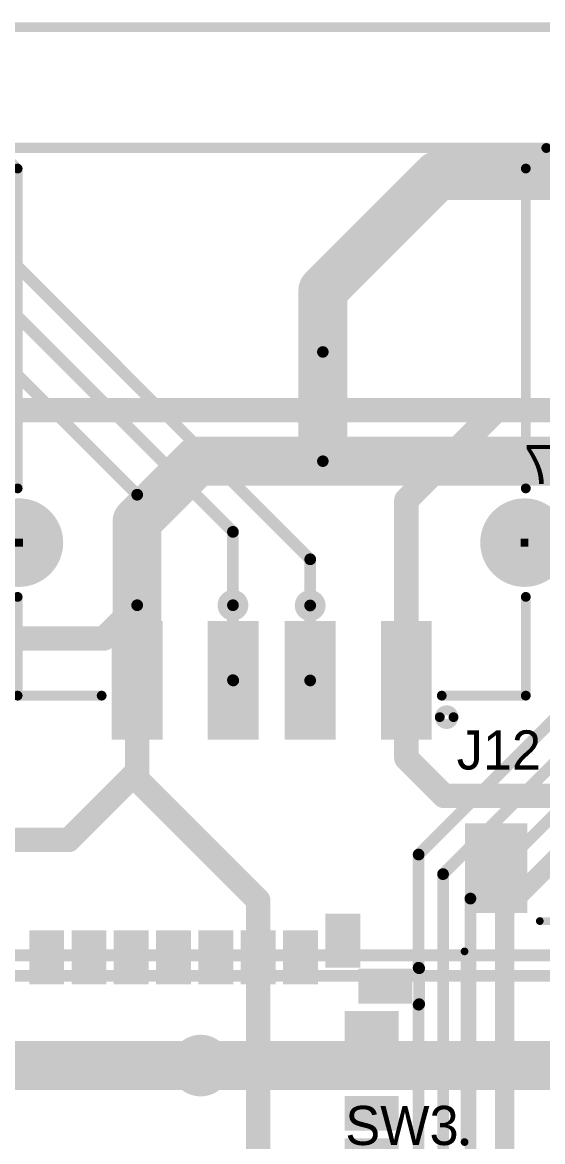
# Model space of a CAD drawing. Header units: millimetres. Extents: x 0.85 to 4.91, y 0.77 to 5.15.
# Drawn here: x 3.355 to 3.887, y 3.983 to 5.128 of the extents above; entities that cross this region are included whole.
import ezdxf

# ---------------------------------------------------------------- set-up
doc = ezdxf.new("R2010")
doc.units = ezdxf.units.MM
doc.header["$MEASUREMENT"] = 0
for name, color, linetype in [('BottomLayer', 5, 'Continuous'), ('BottomOverlay', 54, 'Continuous'), ('BottomPaste', 16, 'Continuous'), ('BottomSolder', 6, 'Continuous'), ('Mechanical1', 6, 'Continuous'), ('Mechanical2', 216, 'Continuous'), ('MultiLayer', 9, 'Continuous'), ('PadHoleLayer', 156, 'Continuous'), ('TopLayer', 1, 'Continuous'), ('TopOverlay', 2, 'Continuous'), ('TopPaste', 8, 'Continuous'), ('TopSolder', 216, 'Continuous'), ('ViaHoleLayer', 16, 'Continuous')]:
    doc.layers.add(name, color=color, linetype=linetype)

# ---------------------------------------------------------------- blocks, each defined once
blk = doc.blocks.new('S5P4418_B_8')
at = {"layer": 'BottomLayer'}
for points in [[(0.9881889, 0.997315), (0.9881889, 1.044559), (0.9606299, 0.997315), (0.9606299, 1.044559)], [(0.6574803, 1.027559), (0.6574803, 0.980315), (0.6850393, 1.027559), (0.6850393, 0.980315)], [(0.7007874, 1.027559), (0.7007874, 0.980315), (0.7283464, 1.027559), (0.7283464, 0.980315)], [(0.7440945, 1.027559), (0.7440945, 0.980315), (0.7716535, 1.027559), (0.7716535, 0.980315)], [(0.7874015, 1.027559), (0.7874015, 0.980315), (0.8149605, 1.027559), (0.8149605, 0.980315)], [(0.8307087, 1.027559), (0.8307087, 0.980315), (0.8582677, 1.027559), (0.8582677, 0.980315)], [(0.8740157, 1.027559), (0.8740157, 0.980315), (0.9015747, 1.027559), (0.9015747, 0.980315)], [(0.9173229, 1.027559), (0.9173229, 0.980315), (0.9448819, 1.027559), (0.9448819, 0.980315)], [(1.041559, 0.9881889), (0.994315, 0.9881889), (1.041559, 0.9606299), (0.994315, 0.9606299)], [(0.980315, 0.9173228), (1.027559, 0.9173228), (0.980315, 0.9448818), (1.027559, 0.9448818)], [(0.980315, 0.8740157), (1.027559, 0.8740157), (0.980315, 0.9015747), (1.027559, 0.9015747)], [(0.980315, 0.8307086), (1.027559, 0.8307086), (0.980315, 0.8582676), (1.027559, 0.8582676)]]:
    blk.add_solid(points, dxfattribs=at)
at = {"layer": 'BottomPaste'}
for points in [[(0.9881889, 0.997315), (0.9881889, 1.044559), (0.9606299, 0.997315), (0.9606299, 1.044559)], [(0.6574803, 1.027559), (0.6574803, 0.980315), (0.6850393, 1.027559), (0.6850393, 0.980315)], [(0.7007874, 1.027559), (0.7007874, 0.980315), (0.7283464, 1.027559), (0.7283464, 0.980315)], [(0.7440945, 1.027559), (0.7440945, 0.980315), (0.7716535, 1.027559), (0.7716535, 0.980315)], [(0.7874015, 1.027559), (0.7874015, 0.980315), (0.8149605, 1.027559), (0.8149605, 0.980315)], [(0.8307087, 1.027559), (0.8307087, 0.980315), (0.8582677, 1.027559), (0.8582677, 0.980315)], [(0.8740157, 1.027559), (0.8740157, 0.980315), (0.9015747, 1.027559), (0.9015747, 0.980315)], [(0.9173229, 1.027559), (0.9173229, 0.980315), (0.9448819, 1.027559), (0.9448819, 0.980315)], [(1.041559, 0.9881889), (0.994315, 0.9881889), (1.041559, 0.9606299), (0.994315, 0.9606299)], [(0.980315, 0.9173228), (1.027559, 0.9173228), (0.980315, 0.9448818), (1.027559, 0.9448818)], [(0.980315, 0.8740157), (1.027559, 0.8740157), (0.980315, 0.9015747), (1.027559, 0.9015747)], [(0.980315, 0.8307086), (1.027559, 0.8307086), (0.980315, 0.8582676), (1.027559, 0.8582676)]]:
    blk.add_solid(points, dxfattribs=at)
at = {"layer": 'BottomSolder'}
for points in [[(0.9921889, 0.993315), (0.9921889, 1.048559), (0.9566299, 0.993315), (0.9566299, 1.048559)], [(0.6534803, 1.031559), (0.6534803, 0.976315), (0.6890393, 1.031559), (0.6890393, 0.976315)], [(0.6967874, 1.031559), (0.6967874, 0.976315), (0.7323464, 1.031559), (0.7323464, 0.976315)], [(0.7400945, 1.031559), (0.7400945, 0.976315), (0.7756535, 1.031559), (0.7756535, 0.976315)], [(0.7834015, 1.031559), (0.7834015, 0.976315), (0.8189605, 1.031559), (0.8189605, 0.976315)], [(0.8267087, 1.031559), (0.8267087, 0.976315), (0.8622677, 1.031559), (0.8622677, 0.976315)], [(0.8700157, 1.031559), (0.8700157, 0.976315), (0.9055747, 1.031559), (0.9055747, 0.976315)], [(0.9133229, 1.031559), (0.9133229, 0.976315), (0.9488819, 1.031559), (0.9488819, 0.976315)], [(1.045559, 0.9921889), (0.990315, 0.9921889), (1.045559, 0.9566299), (0.990315, 0.9566299)], [(0.976315, 0.9133228), (1.031559, 0.9133228), (0.976315, 0.9488818), (1.031559, 0.9488818)], [(0.976315, 0.8700157), (1.031559, 0.8700157), (0.976315, 0.9055747), (1.031559, 0.9055747)], [(0.976315, 0.8267086), (1.031559, 0.8267086), (0.976315, 0.8622676), (1.031559, 0.8622676)], [(0.976315, 0.7834015), (1.031559, 0.7834015), (0.976315, 0.8189605), (1.031559, 0.8189605)]]:
    blk.add_solid(points, dxfattribs=at)
blk = doc.blocks.new('87583_2010BLF_128')
at = {"layer": 'BottomSolder'}
for points in [[(-0.2626614, -0.0744724), (-0.2546614, -0.0744724), (-0.2626614, -0.0664724), (-0.2546614, -0.0664724)], [(0.2626614, -0.0664724), (0.2546614, -0.0664724), (0.2626614, -0.0744724), (0.2546614, -0.0744724)]]:
    blk.add_solid(points, dxfattribs=at)
at = {"layer": 'PadHoleLayer', "const_width": 0.0452756}
for points in [[(-0.2812992, -0.0704724, 1), (-0.2360236, -0.0704724, 1)], [(0.2360236, -0.0704724, 1), (0.2812992, -0.0704724, 1)]]:
    blk.add_lwpolyline(points, format="xyb", close=True, dxfattribs=at)
at = {"layer": 'TopLayer'}
for points in [[(-0.1598425, 0.0137796), (-0.1157481, 0.0137796), (-0.1598425, 0.1271654), (-0.1157481, 0.1271654)], [(-0.0614173, 0.0137796), (-0.0173229, 0.0137796), (-0.0614173, 0.1271654), (-0.0173229, 0.1271654)], [(0.0173229, 0.0137796), (0.0614173, 0.0137796), (0.0173229, 0.1271654), (0.0614173, 0.1271654)], [(0.1598425, 0.1271654), (0.1157481, 0.1271654), (0.1598425, 0.0137796), (0.1157481, 0.0137796)]]:
    blk.add_solid(points, dxfattribs=at)
at = {"layer": 'TopOverlay'}
for points, const_width in [([(-0.1719289, 0.108, 1), (-0.1860711, 0.108, 1)], 0.01), ([(-0.1885711, 0.108, 1), (-0.1835711, 0.108, 1)], 0.005), ([(-0.1744289, 0.108, 1), (-0.1694289, 0.108, 1)], 0.005), ([(-0.2625, 0.086, 1), (-0.2575, 0.086, 1)], 0.005), ([(-0.2625, 0.086, 1), (-0.2575, 0.086, 1)], 0.005), ([(-0.1765, 0.086, 1), (-0.1715, 0.086, 1)], 0.005), ([(0.1715, 0.086, 1), (0.1765, 0.086, 1)], 0.005), ([(0.2575, 0.086, 1), (0.2625, 0.086, 1)], 0.005), ([(0.2575, 0.086, 1), (0.2625, 0.086, 1)], 0.005), ([(-0.2625, -0.015, 1), (-0.2575, -0.015, 1)], 0.005), ([(0.2575, -0.015, 1), (0.2625, -0.015, 1)], 0.005), ([(-0.2625, -0.1259448, 1), (-0.2575, -0.1259448, 1)], 0.005), ([(0.2575, -0.1259448, 1), (0.2625, -0.1259448, 1)], 0.005), ([(-0.2625, -0.453, 1), (-0.2575, -0.453, 1)], 0.005), ([(-0.2625, -0.453, 1), (-0.2575, -0.453, 1)], 0.005), ([(0.2575, -0.453, 1), (0.2625, -0.453, 1)], 0.005), ([(0.2575, -0.453, 1), (0.2625, -0.453, 1)], 0.005), ([(-0.2835, -0.474, 1), (-0.2785, -0.474, 1)], 0.005), ([(-0.2835, -0.474, 1), (-0.2785, -0.474, 1)], 0.005), ([(0.2785, -0.474, 1), (0.2835, -0.474, 1)], 0.005), ([(0.2785, -0.474, 1), (0.2835, -0.474, 1)], 0.005)]:
    blk.add_lwpolyline(points, format="xyb", close=True, dxfattribs=dict(at, const_width=const_width))
at = {"layer": 'TopOverlay', "const_width": 0.01}
for points in [[(-0.174, 0.086), (-0.26, 0.086)], [(-0.26, 0.086), (-0.26, -0.015)], [(0.26, 0.086), (0.174, 0.086)], [(0.26, 0.086), (0.26, -0.015)], [(-0.26, -0.1259448), (-0.26, -0.453)], [(0.26, -0.1259448), (0.26, -0.453)], [(-0.26, -0.453), (-0.281, -0.474)], [(0.281, -0.474), (0.26, -0.453)], [(0.281, -0.474), (-0.281, -0.474)]]:
    blk.add_lwpolyline(points, dxfattribs=at)
at = {"layer": 'TopPaste'}
for points in [[(-0.1598425, 0.0137796), (-0.1157481, 0.0137796), (-0.1598425, 0.1271654), (-0.1157481, 0.1271654)], [(-0.0614173, 0.0137796), (-0.0173229, 0.0137796), (-0.0614173, 0.1271654), (-0.0173229, 0.1271654)], [(0.0173229, 0.0137796), (0.0614173, 0.0137796), (0.0173229, 0.1271654), (0.0614173, 0.1271654)], [(0.1598425, 0.1271654), (0.1157481, 0.1271654), (0.1598425, 0.0137796), (0.1157481, 0.0137796)]]:
    blk.add_solid(points, dxfattribs=at)
at = {"layer": 'TopSolder'}
for points in [[(-0.1638425, 0.0097796), (-0.1117481, 0.0097796), (-0.1638425, 0.1311654), (-0.1117481, 0.1311654)], [(-0.0654173, 0.0097796), (-0.0133229, 0.0097796), (-0.0654173, 0.1311654), (-0.0133229, 0.1311654)], [(0.0133229, 0.0097796), (0.0654173, 0.0097796), (0.0133229, 0.1311654), (0.0654173, 0.1311654)], [(0.1638425, 0.1311654), (0.1117481, 0.1311654), (0.1638425, 0.0097796), (0.1117481, 0.0097796)], [(-0.2626614, -0.0744724), (-0.2546614, -0.0744724), (-0.2626614, -0.0664724), (-0.2546614, -0.0664724)], [(0.2626614, -0.0664724), (0.2546614, -0.0664724), (0.2626614, -0.0744724), (0.2546614, -0.0744724)]]:
    blk.add_solid(points, dxfattribs=at)
blk = doc.blocks.new('TL3301NF160QG_TR_144')
at = {"layer": 'TopLayer'}
for points in [[(-0.1374015, 0.1165354), (-0.2208661, 0.1165354), (-0.1374015, 0.06063), (-0.2208661, 0.06063)], [(0.2208662, 0.1165354), (0.1374016, 0.1165354), (0.2208662, 0.06063), (0.1374016, 0.06063)], [(-0.1374015, -0.06063), (-0.2208661, -0.06063), (-0.1374015, -0.1165354), (-0.2208661, -0.1165354)], [(0.2208662, -0.06063), (0.1374016, -0.06063), (0.2208662, -0.1165354), (0.1374016, -0.1165354)]]:
    blk.add_solid(points, dxfattribs=at)
at = {"layer": 'TopOverlay', "const_width": 0.007874}
for points in [[(-0.101, 0.121), (0.094, 0.121)], [(-0.125, 0.043), (-0.125, -0.042)], [(0.125, 0.044), (0.125, -0.041)], [(-0.101, -0.12), (0.094, -0.12)]]:
    blk.add_lwpolyline(points, dxfattribs=at)
at = {"layer": 'TopOverlay', "const_width": 0.003937}
for points in [[(-0.1029685, 0.121, 1), (-0.0990315, 0.121, 1)], [(0.0920315, 0.121, 1), (0.0959685, 0.121, 1)], [(-0.1269685, 0.043, 1), (-0.1230315, 0.043, 1)], [(0.1230315, 0.044, 1), (0.1269685, 0.044, 1)], [(-0.1269685, -0.042, 1), (-0.1230315, -0.042, 1)], [(0.1230315, -0.041, 1), (0.1269685, -0.041, 1)], [(-0.1029685, -0.12, 1), (-0.0990315, -0.12, 1)], [(0.0920315, -0.12, 1), (0.0959685, -0.12, 1)]]:
    blk.add_lwpolyline(points, format="xyb", close=True, dxfattribs=at)
at = {"layer": 'TopPaste'}
for points in [[(-0.1374015, 0.1165354), (-0.2208661, 0.1165354), (-0.1374015, 0.06063), (-0.2208661, 0.06063)], [(0.2208662, 0.1165354), (0.1374016, 0.1165354), (0.2208662, 0.06063), (0.1374016, 0.06063)], [(-0.1374015, -0.06063), (-0.2208661, -0.06063), (-0.1374015, -0.1165354), (-0.2208661, -0.1165354)], [(0.2208662, -0.06063), (0.1374016, -0.06063), (0.2208662, -0.1165354), (0.1374016, -0.1165354)]]:
    blk.add_solid(points, dxfattribs=at)
at = {"layer": 'TopSolder'}
for points in [[(-0.1334015, 0.1205354), (-0.2248661, 0.1205354), (-0.1334015, 0.05663), (-0.2248661, 0.05663)], [(0.2248662, 0.1205354), (0.1334016, 0.1205354), (0.2248662, 0.05663), (0.1334016, 0.05663)], [(-0.1334015, -0.05663), (-0.2248661, -0.05663), (-0.1334015, -0.1205354), (-0.2248661, -0.1205354)], [(0.2248662, -0.05663), (0.1334016, -0.05663), (0.2248662, -0.1205354), (0.1334016, -0.1205354)]]:
    blk.add_solid(points, dxfattribs=at)

msp = doc.modelspace()

# ---------------------------------------------------------------- linework, layer by layer
at = {"layer": 'BottomLayer'}
for points, const_width in [([(3.345252, 4.882748), (3.6490315, 4.5789685)], 0.012), ([(3.3198425, 4.8571575), (3.57, 4.607)], 0.012), ([(3.2854331, 4.8315669), (3.472, 4.645)], 0.012), ([(3.662, 4.6792756), (3.662, 4.791)], 0.05), ([(3.662, 4.6792756), (3.999, 4.6792756)], 0.05), ([(3.472, 4.532), (3.472, 4.645)], 0.012), ([(3.57, 4.532), (3.57, 4.607)], 0.012), ([(3.76, 4.277), (4.0758268, 4.5928268)], 0.012), ([(3.6490315, 4.5317087), (3.6490315, 4.5789685)], 0.012), ([(3.438, 4.498), (3.472, 4.532)], 0.025), ([(3.472, 4.354), (3.472, 4.532)], 0.025), ([(3.218, 4.498), (3.438, 4.498)], 0.025), ([(3.848, 4.2206872), (4.034, 4.4066872)], 0.02), ([(3.785, 4.257), (3.907, 4.379)], 0.012), ([(3.813, 4.232), (3.959, 4.378)], 0.012), ([(3.472, 4.354), (3.5957952, 4.2302048)], 0.025), ([(3.76, 4.1613044), (3.76, 4.277)], 0.012), ([(3.785, 3.0836536), (3.785, 4.257)], 0.012), ([(3.5957952, 4.171937), (3.5957952, 4.2302048)], 0.025), ([(3.813, 3.057), (3.813, 4.232)], 0.012), ([(3.848, 3.027), (3.848, 4.2206872)], 0.02), ([(3.5957952, 3.8542048), (3.5957952, 4.171937)], 0.025), ([(3.76, 4.1613044), (3.7605591, 4.1607453)], 0.012), ([(3.7605591, 4.1240735), (3.7605591, 4.1607453)], 0.012), ([(3.76, 4.1235144), (3.7605591, 4.1240735)], 0.012), ([(3.76, 3.111), (3.76, 4.1235144)], 0.012), ([(2.0739764, 4.0612519), (3.537, 4.0612519)], 0.05)]:
    msp.add_lwpolyline(points, dxfattribs=dict(at, const_width=const_width))
for points, const_width in [([(3.6495, 4.791, 1), (3.6745, 4.791, 1)], 0.025), ([(3.654126, 4.791, 1), (3.669874, 4.791, 1)], 0.015748), ([(3.6495, 4.6792756, 1), (3.6745, 4.6792756, 1)], 0.025), ([(3.6495, 4.6792756, 1), (3.6745, 4.6792756, 1)], 0.025), ([(3.654126, 4.6792756, 1), (3.669874, 4.6792756, 1)], 0.015748), ([(3.469, 4.645, 1), (3.475, 4.645, 1)], 0.006), ([(3.469, 4.645, 1), (3.475, 4.645, 1)], 0.006), ([(3.567, 4.607, 1), (3.573, 4.607, 1)], 0.006), ([(3.567, 4.607, 1), (3.573, 4.607, 1)], 0.006), ([(3.6460315, 4.5789685, 1), (3.6520315, 4.5789685, 1)], 0.006), ([(3.6460315, 4.5789685, 1), (3.6520315, 4.5789685, 1)], 0.006), ([(3.464126, 4.532, 1), (3.479874, 4.532, 1)], 0.015748), ([(3.46575, 4.532, 1), (3.47825, 4.532, 1)], 0.0125), ([(3.46575, 4.532, 1), (3.47825, 4.532, 1)], 0.0125), ([(3.562126, 4.532, 1), (3.577874, 4.532, 1)], 0.015748), ([(3.6411575, 4.5317087, 1), (3.6569055, 4.5317087, 1)], 0.015748), ([(3.469, 4.532, 1), (3.475, 4.532, 1)], 0.006), ([(3.567, 4.532, 1), (3.573, 4.532, 1)], 0.006), ([(3.6460315, 4.5317087, 1), (3.6520315, 4.5317087, 1)], 0.006), ([(3.43175, 4.498, 1), (3.44425, 4.498, 1)], 0.0125), ([(3.43175, 4.498, 1), (3.44425, 4.498, 1)], 0.0125), ([(3.46575, 4.354, 1), (3.47825, 4.354, 1)], 0.0125), ([(3.46575, 4.354, 1), (3.47825, 4.354, 1)], 0.0125), ([(3.757, 4.277, 1), (3.763, 4.277, 1)], 0.006), ([(3.757, 4.277, 1), (3.763, 4.277, 1)], 0.006), ([(3.782, 4.257, 1), (3.788, 4.257, 1)], 0.006), ([(3.782, 4.257, 1), (3.788, 4.257, 1)], 0.006), ([(3.5895452, 4.2302048, 1), (3.6020452, 4.2302048, 1)], 0.0125), ([(3.5895452, 4.2302048, 1), (3.6020452, 4.2302048, 1)], 0.0125), ([(3.81, 4.232, 1), (3.816, 4.232, 1)], 0.006), ([(3.81, 4.232, 1), (3.816, 4.232, 1)], 0.006), ([(3.843, 4.2206872, 1), (3.853, 4.2206872, 1)], 0.01), ([(3.843, 4.2206872, 1), (3.853, 4.2206872, 1)], 0.01), ([(3.5895452, 4.171937, 1), (3.6020452, 4.171937, 1)], 0.0125), ([(3.5895452, 4.171937, 1), (3.6020452, 4.171937, 1)], 0.0125), ([(3.757, 4.1613044, 1), (3.763, 4.1613044, 1)], 0.006), ([(3.757, 4.1613044, 1), (3.763, 4.1613044, 1)], 0.006), ([(3.7575591, 4.1607453, 1), (3.7635591, 4.1607453, 1)], 0.006), ([(3.7575591, 4.1607453, 1), (3.7635591, 4.1607453, 1)], 0.006), ([(3.757, 4.1235144, 1), (3.763, 4.1235144, 1)], 0.006), ([(3.757, 4.1235144, 1), (3.763, 4.1235144, 1)], 0.006), ([(3.7575591, 4.1240735, 1), (3.7635591, 4.1240735, 1)], 0.006), ([(3.7575591, 4.1240735, 1), (3.7635591, 4.1240735, 1)], 0.006), ([(3.521252, 4.0612519, 1), (3.552748, 4.0612519, 1)], 0.031496), ([(3.5245, 4.0612519, 1), (3.5495, 4.0612519, 1)], 0.025)]:
    msp.add_lwpolyline(points, format="xyb", close=True, dxfattribs=dict(at, const_width=const_width))
at = {"layer": 'Mechanical1', "const_width": 0.01}
msp.add_lwpolyline([(3.1464239, 5.123), (4.8229999, 5.123)], dxfattribs=at)
at = {"layer": 'Mechanical2', "const_width": 0.01}
msp.add_lwpolyline([(1, 4.9999995), (4.8229999, 4.9999995)], dxfattribs=at)
at = {"layer": 'MultiLayer'}
for points, const_width in [([(3.654126, 4.791, 1), (3.669874, 4.791, 1)], 0.015748), ([(3.654126, 4.6792756, 1), (3.669874, 4.6792756, 1)], 0.015748), ([(3.464126, 4.532, 1), (3.479874, 4.532, 1)], 0.015748), ([(3.562126, 4.532, 1), (3.577874, 4.532, 1)], 0.015748), ([(3.6411575, 4.5317087, 1), (3.6569055, 4.5317087, 1)], 0.015748), ([(3.521252, 4.0612519, 1), (3.552748, 4.0612519, 1)], 0.031496)]:
    msp.add_lwpolyline(points, format="xyb", close=True, dxfattribs=dict(at, const_width=const_width))
at = {"layer": 'TopLayer'}
for points, const_width in [([(3.662, 4.854), (3.7795117, 4.9715117)], 0.05), ([(3.7795117, 4.9715117), (4.3764883, 4.9715117)], 0.05), ([(3.662, 4.791), (3.662, 4.854)], 0.05), ([(3.2573701, 4.7313701), (3.8393701, 4.7313701)], 0.025), ([(3.7474567, 4.6394567), (3.8393701, 4.7313701)], 0.025), ([(3.8393701, 4.7313701), (3.9393701, 4.7313701)], 0.025), ([(3.4718661, 4.6178661), (3.5332756, 4.6792756)], 0.05), ([(3.5332756, 4.6792756), (3.662, 4.6792756)], 0.05), ([(3.7474567, 4.4550551), (3.7474567, 4.6394567)], 0.025), ([(3.4718661, 4.4550551), (3.4718661, 4.6178661)], 0.05), ([(3.57, 4.4553464), (3.57, 4.532)], 0.012), ([(3.6490315, 4.4550551), (3.6490315, 4.5317087)], 0.012), ([(3.4718661, 4.3618661), (3.4718661, 4.4550551)], 0.025), ([(3.7474567, 4.3755433), (3.7474567, 4.4550551)], 0.025), ([(3.57, 4.4553464), (3.5702913, 4.4550551)], 0.012), ([(3.7474567, 4.3755433), (3.786, 4.337)], 0.025), ([(3.402, 4.292), (3.4718661, 4.3618661)], 0.025), ([(3.786, 4.337), (4.21, 4.337)], 0.025), ([(3.117, 4.292), (3.402, 4.292)], 0.025), ([(3.184, 4.174), (4.0123149, 4.174)], 0.012), ([(3.12, 4.153), (3.999, 4.153)], 0.012), ([(3.537, 4.0612519), (3.9317481, 4.0612519)], 0.05)]:
    msp.add_lwpolyline(points, dxfattribs=dict(at, const_width=const_width))
for points, const_width in [([(3.7670117, 4.9715117, 1), (3.7920117, 4.9715117, 1)], 0.025), ([(3.7670117, 4.9715117, 1), (3.7920117, 4.9715117, 1)], 0.025), ([(3.6495, 4.854, 1), (3.6745, 4.854, 1)], 0.025), ([(3.6495, 4.854, 1), (3.6745, 4.854, 1)], 0.025), ([(3.6495, 4.791, 1), (3.6745, 4.791, 1)], 0.025), ([(3.654126, 4.791, 1), (3.669874, 4.791, 1)], 0.015748), ([(3.8331201, 4.7313701, 1), (3.8456201, 4.7313701, 1)], 0.0125), ([(3.8331201, 4.7313701, 1), (3.8456201, 4.7313701, 1)], 0.0125), ([(3.8331201, 4.7313701, 1), (3.8456201, 4.7313701, 1)], 0.0125), ([(3.5207756, 4.6792756, 1), (3.5457756, 4.6792756, 1)], 0.025), ([(3.5207756, 4.6792756, 1), (3.5457756, 4.6792756, 1)], 0.025), ([(3.6495, 4.6792756, 1), (3.6745, 4.6792756, 1)], 0.025), ([(3.654126, 4.6792756, 1), (3.669874, 4.6792756, 1)], 0.015748), ([(3.7412067, 4.6394567, 1), (3.7537067, 4.6394567, 1)], 0.0125), ([(3.7412067, 4.6394567, 1), (3.7537067, 4.6394567, 1)], 0.0125), ([(3.4593661, 4.6178661, 1), (3.4843661, 4.6178661, 1)], 0.025), ([(3.4593661, 4.6178661, 1), (3.4843661, 4.6178661, 1)], 0.025), ([(3.464126, 4.532, 1), (3.479874, 4.532, 1)], 0.015748), ([(3.562126, 4.532, 1), (3.577874, 4.532, 1)], 0.015748), ([(3.6411575, 4.5317087, 1), (3.6569055, 4.5317087, 1)], 0.015748), ([(3.567, 4.532, 1), (3.573, 4.532, 1)], 0.006), ([(3.6460315, 4.5317087, 1), (3.6520315, 4.5317087, 1)], 0.006), ([(3.4593661, 4.4550551, 1), (3.4843661, 4.4550551, 1)], 0.025), ([(3.4656161, 4.4550551, 1), (3.4781161, 4.4550551, 1)], 0.0125), ([(3.7412067, 4.4550551, 1), (3.7537067, 4.4550551, 1)], 0.0125), ([(3.7412067, 4.4550551, 1), (3.7537067, 4.4550551, 1)], 0.0125), ([(3.567, 4.4553464, 1), (3.573, 4.4553464, 1)], 0.006), ([(3.567, 4.4553464, 1), (3.573, 4.4553464, 1)], 0.006), ([(3.5672913, 4.4550551, 1), (3.5732913, 4.4550551, 1)], 0.006), ([(3.6460315, 4.4550551, 1), (3.6520315, 4.4550551, 1)], 0.006), ([(3.7412067, 4.3755433, 1), (3.7537067, 4.3755433, 1)], 0.0125), ([(3.7412067, 4.3755433, 1), (3.7537067, 4.3755433, 1)], 0.0125), ([(3.4656161, 4.3618661, 1), (3.4781161, 4.3618661, 1)], 0.0125), ([(3.4656161, 4.3618661, 1), (3.4781161, 4.3618661, 1)], 0.0125), ([(3.77975, 4.337, 1), (3.79225, 4.337, 1)], 0.0125), ([(3.77975, 4.337, 1), (3.79225, 4.337, 1)], 0.0125), ([(3.39575, 4.292, 1), (3.40825, 4.292, 1)], 0.0125), ([(3.39575, 4.292, 1), (3.40825, 4.292, 1)], 0.0125), ([(3.521252, 4.0612519, 1), (3.552748, 4.0612519, 1)], 0.031496), ([(3.5245, 4.0612519, 1), (3.5495, 4.0612519, 1)], 0.025)]:
    msp.add_lwpolyline(points, format="xyb", close=True, dxfattribs=dict(at, const_width=const_width))
at = {"layer": 'ViaHoleLayer'}
for points, const_width in [([(3.6590473, 4.791, 1), (3.6649527, 4.791, 1)], 0.0059055), ([(3.6590473, 4.6792756, 1), (3.6649527, 4.6792756, 1)], 0.0059055), ([(3.4690473, 4.532, 1), (3.4749527, 4.532, 1)], 0.0059055), ([(3.5670473, 4.532, 1), (3.5729527, 4.532, 1)], 0.0059055), ([(3.6460788, 4.5317087, 1), (3.6519842, 4.5317087, 1)], 0.0059055), ([(3.529126, 4.0612519, 1), (3.544874, 4.0612519, 1)], 0.015748)]:
    msp.add_lwpolyline(points, format="xyb", close=True, dxfattribs=dict(at, const_width=const_width))

# ---------------------------------------------------------------- block references
for name, p, rotation in [('87583_2010BLF_128', (3.6096614, 4.5255276), 180), ('TL3301NF160QG_TR_144', (3.928, 4.084), 90), ('S5P4418_B_8', (2.708, 3.168), 360)]:
    msp.add_blockref(name, p, dxfattribs=dict(rotation=rotation))

# ---------------------------------------------------------------- texts
at = {"layer": 'BottomOverlay', "text_generation_flag": 2}
msp.add_text('C57', height=0.04, dxfattribs=at).set_placement((3.966, 4.656))
at = {"layer": 'TopOverlay'}
for s, p in [('J12', (3.799, 4.364)), ('SW3', (3.685, 3.98))]:
    msp.add_text(s, height=0.04, dxfattribs=at).set_placement(p)

doc.saveas('drawing.dxf')
